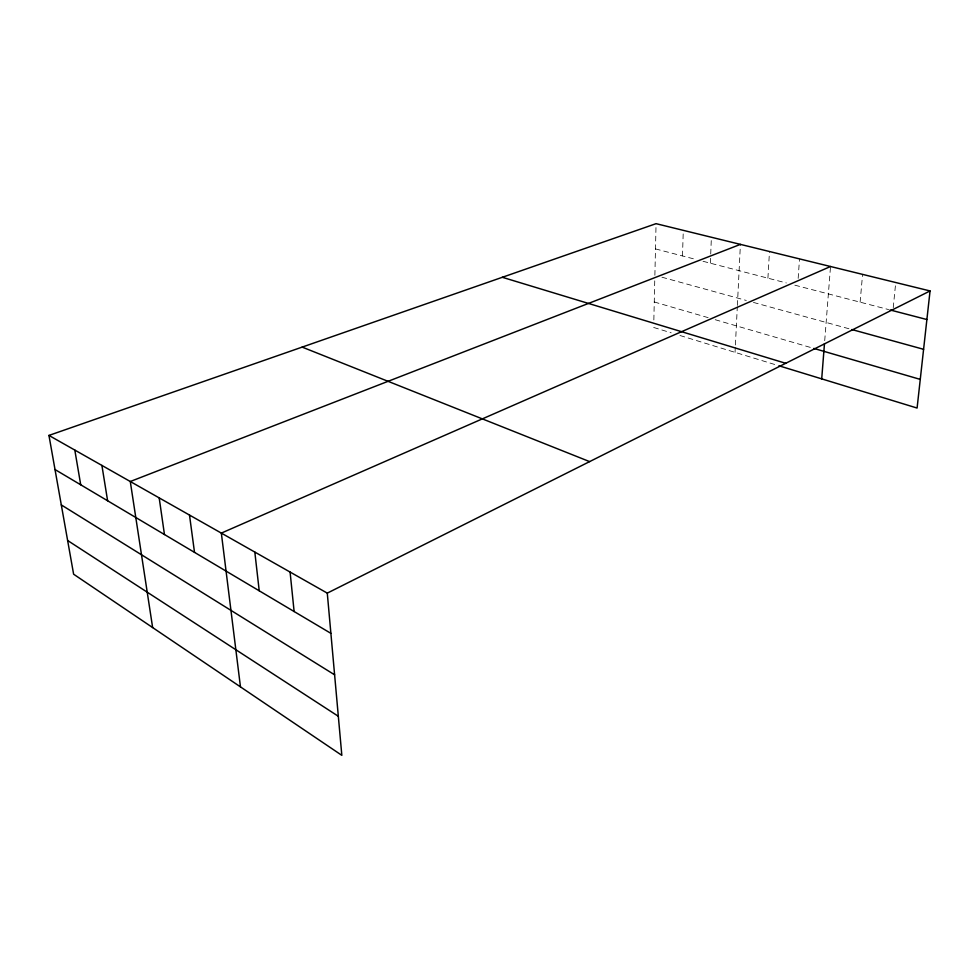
<?xml version="1.0" encoding="UTF-8"?>
<svg xmlns="http://www.w3.org/2000/svg" width="979" height="979" viewBox="0 0 979 979"><rect width="100%" height="100%" fill="white"/><g stroke="black" fill="none" stroke-linecap="round" stroke-linejoin="round"><path stroke-width="0.73" stroke-dasharray="4.89 3.67" d="M653.85 319.962L654.767 279.713M654.878 275.27L656.065 223.665M682.485 255.935L683.293 230.359M710.338 263.18L710.656 255.556M710.717 254.038L711.39 237.248M735.045 352.354L735.339 346.468M735.413 345L737.309 306.868M737.383 305.411L740.405 244.383M767.915 278.171L769.482 251.517M798.166 278.403L799.5 258.884M824.71 340.692L830.522 266.508M860.113 302.156L862.585 274.377M893.227 307.736L895.442 285.489M655.477 248.911L695.677 259.374M703.008 261.283L786.321 282.955M794.826 285.17L888.651 309.584M661.914 277.204L746.304 300.455M753.438 302.425L850.408 329.14M654.253 301.973L708.147 317.649M715.196 319.705L810.967 347.582M653.678 327.463L671.202 332.823M679.977 335.503L777.485 365.338"/><path stroke-width="1.47" d="M821.711 378.861L824.465 343.739M48.95 435.422L327.28 593.127L341.83 755.335L73.621 574.208L48.95 435.422L656.065 223.665L930.05 290.947L917.09 408.047L778.929 365.779M327.28 593.127L930.05 290.947M830.522 266.508L221.34 533.102L240.467 686.879M740.405 244.383L130.28 481.509L152.638 627.563M890.082 309.951L926.88 319.533M851.84 329.531L923.589 349.307M813.843 348.414L920.26 379.399M502.325 277.29L785.733 363.295M302.156 347.104L589.627 461.611M55.02 469.541L330.89 633.352M61.31 504.919L334.61 674.812M67.624 540.494L338.318 716.273M74.808 450.071L80.719 484.801M101.902 465.417L107.617 500.783M159.185 497.883L164.46 534.534M189.498 515.064L194.515 552.376M254.821 552.083L259.227 590.802M290.09 572.054L294.116 611.52"/></g></svg>
